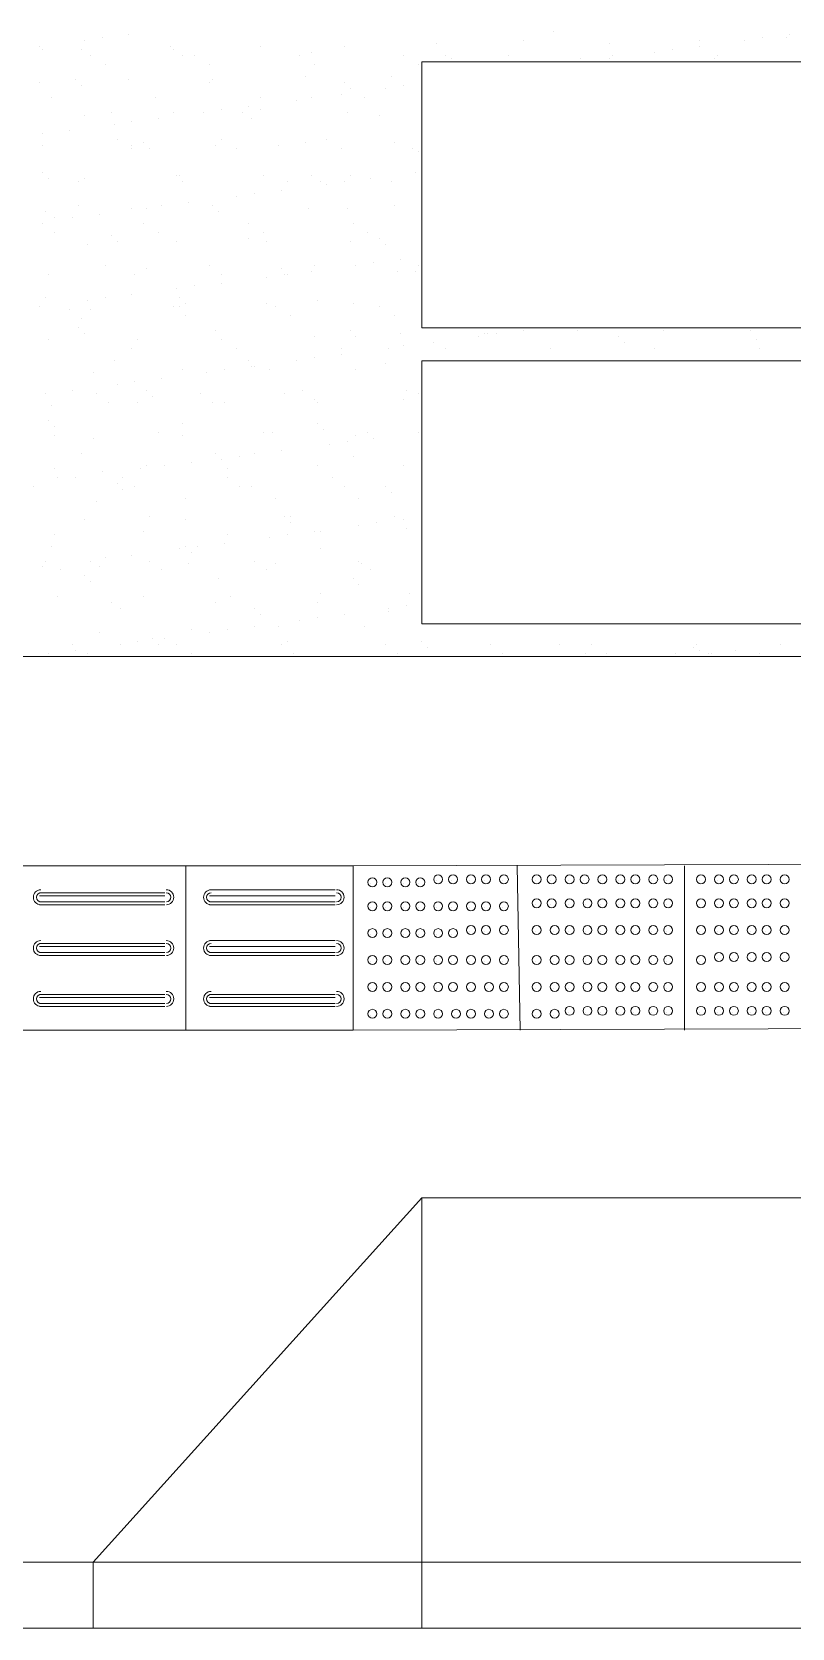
# Model space of a CAD drawing. Header units: millimetres. Extents: x 21 to 236, y 15 to 64.
# Drawn here: x 61.596 to 62.749, y 25.488 to 27.909 of the extents above; entities that cross this region are included whole.
import ezdxf

# ---------------------------------------------------------------- set-up
doc = ezdxf.new("R2010")
doc.units = ezdxf.units.MM
for name, color, linetype in [('PDF_Calçada', 210, 'Continuous'), ('PDF_Cota', 90, 'Continuous'), ('PDF_Sinalização', 1, 'Continuous')]:
    doc.layers.add(name, color=color, linetype=linetype)
doc.layers.add('PDF_Grama', color=7, linetype='Continuous', true_color=0x397200)

msp = doc.modelspace()

# ---------------------------------------------------------------- linework, layer by layer
at = {"layer": 'PDF_Calçada', "lineweight": 0}
for points in [[(62.1874, 26.1411), (61.6888, 25.5882), (61.6888, 25.4885)], [(62.1874, 25.4885), (62.1874, 26.1411), (66.1396, 26.1411), (66.1396, 25.4885)]]:
    msp.add_lwpolyline(points, dxfattribs=at)
at = {"layer": 'PDF_Cota', "lineweight": 0}
for points in [[(62.1874, 27.4601), (66.1396, 27.4601), (66.1396, 27.8634), (62.1874, 27.8634)], [(62.1874, 27.0113), (66.1396, 27.0113), (66.1396, 27.4102), (62.1874, 27.4102)]]:
    msp.add_lwpolyline(points, close=True, dxfattribs=at)
for points in [[(57.1972, 26.9615), (66.9554, 26.9615)], [(61.8701, 26.9615), (58.1037, 26.9615)], [(67.0823, 25.5882), (57.0793, 25.5882)], [(67.0823, 25.4885), (57.0793, 25.4885)]]:
    msp.add_lwpolyline(points, dxfattribs=at)
at = {"layer": 'PDF_Grama', "lineweight": 20}
for points in [[(62.3868, 27.9088), (62.3868, 27.9088)], [(61.6072, 27.8861), (61.6072, 27.8861)], [(61.6752, 27.8952), (61.6752, 27.8952)], [(61.7024, 27.8997), (61.7024, 27.8997)], [(61.7432, 27.9042), (61.7432, 27.9042)], [(61.8066, 27.8861), (61.8066, 27.8861)], [(61.9426, 27.8861), (61.9426, 27.8861)], [(62.0695, 27.8861), (62.0695, 27.8861)], [(62.21, 27.8906), (62.21, 27.8906)], [(62.3415, 27.8952), (62.3415, 27.8952)], [(62.4729, 27.8906), (62.4729, 27.8906)], [(62.6089, 27.8952), (62.6089, 27.8952)], [(62.6089, 27.8861), (62.6089, 27.8861)], [(62.6769, 27.8952), (62.6769, 27.8952)], [(62.704, 27.8997), (62.704, 27.8997)], [(62.7403, 27.8997), (62.7403, 27.8997)], [(62.7448, 27.9042), (62.7448, 27.9042)], [(61.6117, 27.8816), (61.6117, 27.8816)], [(61.6707, 27.8816), (61.6707, 27.8816)], [(61.6843, 27.8725), (61.6843, 27.8725)], [(61.7069, 27.8589), (61.7069, 27.8589)], [(61.8112, 27.8816), (61.8112, 27.8816)], [(61.8248, 27.8725), (61.8248, 27.8725)], [(61.8429, 27.8725), (61.8429, 27.8725)], [(61.8656, 27.8589), (61.8656, 27.8589)], [(62.0015, 27.8725), (62.0015, 27.8725)], [(62.0197, 27.877), (62.0197, 27.877)], [(62.0242, 27.8589), (62.0242, 27.8589)], [(62.1602, 27.8725), (62.1602, 27.8725)], [(62.1828, 27.8589), (62.1828, 27.8589)], [(62.2236, 27.8725), (62.2236, 27.8725)], [(62.2327, 27.868), (62.2327, 27.868)], [(62.3188, 27.8725), (62.3188, 27.8725)], [(62.4276, 27.868), (62.4276, 27.868)], [(62.4321, 27.8634), (62.4321, 27.8634)], [(62.4729, 27.868), (62.4729, 27.868)], [(62.4774, 27.8725), (62.4774, 27.8725)], [(62.5409, 27.877), (62.5409, 27.877)], [(62.5681, 27.8816), (62.5681, 27.8816)], [(62.6315, 27.868), (62.6315, 27.868)], [(62.6361, 27.8725), (62.6361, 27.8725)], [(61.6616, 27.8362), (61.6616, 27.8362)], [(61.7432, 27.8362), (61.7432, 27.8362)], [(61.8701, 27.8362), (61.8701, 27.8362)], [(62.0106, 27.8408), (62.0106, 27.8408)], [(62.142, 27.8408), (62.142, 27.8408)], [(61.6072, 27.8317), (61.6072, 27.8317)], [(61.6707, 27.8272), (61.6707, 27.8272)], [(61.8656, 27.8317), (61.8656, 27.8317)], [(62.065, 27.8136), (62.065, 27.8136)], [(62.0695, 27.8317), (62.0695, 27.8317)], [(62.0786, 27.8226), (62.0786, 27.8226)], [(62.133, 27.8226), (62.133, 27.8226)], [(62.1602, 27.8272), (62.1602, 27.8272)], [(61.6253, 27.809), (61.6253, 27.809)], [(61.716, 27.7864), (61.716, 27.7864)], [(61.784, 27.809), (61.784, 27.809)], [(61.8112, 27.7864), (61.8112, 27.7864)], [(61.8565, 27.7864), (61.8565, 27.7864)], [(61.8837, 27.7909), (61.8837, 27.7909)], [(61.9154, 27.7864), (61.9154, 27.7864)], [(61.9245, 27.7955), (61.9245, 27.7955)], [(61.9426, 27.809), (61.9426, 27.809)], [(61.9426, 27.7909), (61.9426, 27.7909)], [(61.997, 27.8045), (61.997, 27.8045)], [(62.0197, 27.809), (62.0197, 27.809)], [(62.074, 27.7864), (62.074, 27.7864)], [(62.1012, 27.809), (62.1012, 27.809)], [(61.6752, 27.7819), (61.6752, 27.7819)], [(61.7205, 27.7683), (61.7205, 27.7683)], [(61.7477, 27.7728), (61.7477, 27.7728)], [(61.7885, 27.7773), (61.7885, 27.7773)], [(61.929, 27.7773), (61.929, 27.7773)], [(62.1239, 27.7819), (62.1239, 27.7819)], [(61.6117, 27.7547), (61.6117, 27.7547)], [(61.6525, 27.7592), (61.6525, 27.7592)], [(61.725, 27.7456), (61.725, 27.7456)], [(61.7658, 27.7411), (61.7658, 27.7411)], [(61.8837, 27.7456), (61.8837, 27.7456)], [(62.0106, 27.7411), (62.0106, 27.7411)], [(62.0423, 27.7456), (62.0423, 27.7456)], [(62.1466, 27.7411), (62.1466, 27.7411)], [(61.6117, 27.7365), (61.6117, 27.7365)], [(61.7477, 27.7365), (61.7477, 27.7365)], [(61.7477, 27.732), (61.7477, 27.732)], [(61.7749, 27.732), (61.7749, 27.732)], [(61.8746, 27.7365), (61.8746, 27.7365)], [(61.9063, 27.732), (61.9063, 27.732)], [(61.9698, 27.7365), (61.9698, 27.7365)], [(62.065, 27.732), (62.065, 27.732)], [(62.1738, 27.732), (62.1738, 27.732)], [(62.1828, 27.7275), (62.1828, 27.7275)], [(61.6117, 27.6957), (61.6117, 27.6957)], [(61.8157, 27.6912), (61.8157, 27.6912)], [(61.8202, 27.6912), (61.8202, 27.6912)], [(61.9471, 27.6912), (61.9471, 27.6912)], [(62.0197, 27.6912), (62.0197, 27.6912)], [(62.0786, 27.6912), (62.0786, 27.6912)], [(62.1783, 27.6957), (62.1783, 27.6957)], [(61.6208, 27.6867), (61.6208, 27.6867)], [(61.6661, 27.6821), (61.6661, 27.6821)], [(61.6752, 27.6867), (61.6752, 27.6867)], [(61.8248, 27.6821), (61.8248, 27.6821)], [(61.9743, 27.6685), (61.9743, 27.6685)], [(61.9834, 27.6821), (61.9834, 27.6821)], [(62.0332, 27.6821), (62.0332, 27.6821)], [(62.0423, 27.6776), (62.0423, 27.6776)], [(62.0695, 27.6821), (62.0695, 27.6821)], [(62.1103, 27.6867), (62.1103, 27.6867)], [(62.142, 27.6821), (62.142, 27.6821)], [(61.6661, 27.6459), (61.6661, 27.6459)], [(61.7477, 27.6413), (61.7477, 27.6413)], [(61.7704, 27.6413), (61.7704, 27.6413)], [(61.793, 27.6459), (61.793, 27.6459)], [(61.8338, 27.6504), (61.8338, 27.6504)], [(61.8701, 27.6459), (61.8701, 27.6459)], [(61.9063, 27.6595), (61.9063, 27.6595)], [(61.9335, 27.664), (61.9335, 27.664)], [(62.0151, 27.6413), (62.0151, 27.6413)], [(62.074, 27.6413), (62.074, 27.6413)], [(62.1466, 27.6459), (62.1466, 27.6459)], [(61.6117, 27.6187), (61.6117, 27.6187)], [(61.6163, 27.6368), (61.6163, 27.6368)], [(61.6299, 27.6278), (61.6299, 27.6278)], [(61.6571, 27.6278), (61.6571, 27.6278)], [(61.6979, 27.6323), (61.6979, 27.6323)], [(61.7658, 27.6187), (61.7658, 27.6187)], [(61.8791, 27.6368), (61.8791, 27.6368)], [(61.8791, 27.6368), (61.8791, 27.6368)], [(61.9245, 27.6187), (61.9245, 27.6187)], [(62.0831, 27.6187), (62.0831, 27.6187)], [(61.6299, 27.6051), (61.6299, 27.6051)], [(61.716, 27.6006), (61.716, 27.6006)], [(61.725, 27.5915), (61.725, 27.5915)], [(61.7885, 27.6051), (61.7885, 27.6051)], [(61.8157, 27.5915), (61.8157, 27.5915)], [(61.9245, 27.596), (61.9245, 27.596)], [(61.9471, 27.6051), (61.9471, 27.6051)], [(61.9517, 27.5915), (61.9517, 27.5915)], [(62.0786, 27.5915), (62.0786, 27.5915)], [(62.1058, 27.6051), (62.1058, 27.6051)], [(62.1239, 27.596), (62.1239, 27.596)], [(61.6797, 27.587), (61.6797, 27.587)], [(62.133, 27.587), (62.133, 27.587)], [(61.7069, 27.5552), (61.7069, 27.5552)], [(61.7704, 27.5507), (61.7704, 27.5507)], [(61.8656, 27.5552), (61.8656, 27.5552)], [(61.9743, 27.5507), (61.9743, 27.5507)], [(62.0197, 27.5462), (62.0197, 27.5462)], [(62.0197, 27.5462), (62.0197, 27.5462)], [(62.0242, 27.5552), (62.0242, 27.5552)], [(62.0876, 27.5552), (62.0876, 27.5552)], [(62.1148, 27.5598), (62.1148, 27.5598)], [(62.1511, 27.5462), (62.1511, 27.5462)], [(62.1556, 27.5643), (62.1556, 27.5643)], [(62.1783, 27.5462), (62.1783, 27.5462)], [(62.1828, 27.5552), (62.1828, 27.5552)], [(61.6208, 27.5416), (61.6208, 27.5416)], [(61.7522, 27.5416), (61.7522, 27.5416)], [(61.8157, 27.519), (61.8157, 27.519)], [(61.8429, 27.5235), (61.8429, 27.5235)], [(61.8837, 27.5416), (61.8837, 27.5416)], [(61.8837, 27.528), (61.8837, 27.528)], [(61.9517, 27.5371), (61.9517, 27.5371)], [(61.9789, 27.5416), (61.9789, 27.5416)], [(61.9834, 27.5416), (61.9834, 27.5416)], [(61.6163, 27.5054), (61.6163, 27.5054)], [(61.6797, 27.5008), (61.6797, 27.5008)], [(61.7069, 27.5054), (61.7069, 27.5054)], [(61.7477, 27.5099), (61.7477, 27.5099)], [(61.8202, 27.5054), (61.8202, 27.5054)], [(61.8293, 27.4963), (61.8293, 27.4963)], [(61.9517, 27.4963), (61.9517, 27.4963)], [(62.0287, 27.5008), (62.0287, 27.5008)], [(62.0831, 27.4963), (62.0831, 27.4963)], [(61.6072, 27.4918), (61.6072, 27.4918)], [(61.6525, 27.4872), (61.6525, 27.4872)], [(61.6707, 27.4737), (61.6707, 27.4737)], [(61.6843, 27.4872), (61.6843, 27.4872)], [(61.8112, 27.4918), (61.8112, 27.4918)], [(61.8202, 27.4918), (61.8202, 27.4918)], [(61.8293, 27.4782), (61.8293, 27.4782)], [(61.9653, 27.4918), (61.9653, 27.4918)], [(61.9879, 27.4782), (61.9879, 27.4782)], [(62.1239, 27.4918), (62.1239, 27.4918)], [(62.1466, 27.4782), (62.1466, 27.4782)], [(61.6661, 27.4601), (61.6661, 27.4601)], [(61.6752, 27.451), (61.6752, 27.451)], [(61.8746, 27.4555), (61.8746, 27.4555)], [(62.0242, 27.4465), (62.0242, 27.4465)], [(62.0786, 27.4555), (62.0786, 27.4555)], [(62.0876, 27.4465), (62.0876, 27.4465)], [(62.1556, 27.451), (62.1556, 27.451)], [(62.2735, 27.4465), (62.2735, 27.4465)], [(62.2825, 27.451), (62.2825, 27.451)], [(62.2871, 27.451), (62.2871, 27.451)], [(62.3007, 27.451), (62.3007, 27.451)], [(62.3415, 27.4555), (62.3415, 27.4555)], [(62.423, 27.4555), (62.423, 27.4555)], [(62.4865, 27.4465), (62.4865, 27.4465)], [(62.5545, 27.4555), (62.5545, 27.4555)], [(62.6859, 27.4555), (62.6859, 27.4555)], [(61.6208, 27.4419), (61.6208, 27.4419)], [(61.7477, 27.4283), (61.7477, 27.4283)], [(61.7568, 27.4419), (61.7568, 27.4419)], [(61.8837, 27.4419), (61.8837, 27.4419)], [(61.9063, 27.4283), (61.9063, 27.4283)], [(62.065, 27.4283), (62.065, 27.4283)], [(62.1375, 27.4283), (62.1375, 27.4283)], [(62.1602, 27.4329), (62.1602, 27.4329)], [(62.2055, 27.4374), (62.2055, 27.4374)], [(62.2236, 27.4283), (62.2236, 27.4283)], [(62.3822, 27.4283), (62.3822, 27.4283)], [(62.4956, 27.4374), (62.4956, 27.4374)], [(62.5409, 27.4283), (62.5409, 27.4283)], [(62.695, 27.4419), (62.695, 27.4419)], [(62.6995, 27.4283), (62.6995, 27.4283)], [(61.7205, 27.4102), (61.7205, 27.4102)], [(61.9245, 27.4102), (61.9245, 27.4102)], [(61.929, 27.4011), (61.929, 27.4011)], [(61.9335, 27.4011), (61.9335, 27.4011)], [(61.997, 27.4102), (61.997, 27.4102)], [(62.0242, 27.4147), (62.0242, 27.4147)], [(62.065, 27.4193), (62.065, 27.4193)], [(62.133, 27.4057), (62.133, 27.4057)], [(61.6888, 27.3921), (61.6888, 27.3921)], [(61.725, 27.3739), (61.725, 27.3739)], [(61.7522, 27.3785), (61.7522, 27.3785)], [(61.793, 27.383), (61.793, 27.383)], [(61.8248, 27.3966), (61.8248, 27.3966)], [(61.861, 27.3921), (61.861, 27.3921)], [(61.8882, 27.3966), (61.8882, 27.3966)], [(61.9562, 27.3966), (61.9562, 27.3966)], [(62.0876, 27.3966), (62.0876, 27.3966)], [(61.6163, 27.3603), (61.6163, 27.3603)], [(61.6571, 27.3649), (61.6571, 27.3649)], [(61.6933, 27.3603), (61.6933, 27.3603)], [(61.7704, 27.3649), (61.7704, 27.3649)], [(61.7794, 27.3558), (61.7794, 27.3558)], [(61.852, 27.3603), (61.852, 27.3603)], [(61.9789, 27.3603), (61.9789, 27.3603)], [(62.0061, 27.3649), (62.0061, 27.3649)], [(62.0242, 27.3513), (62.0242, 27.3513)], [(62.1602, 27.3513), (62.1602, 27.3513)], [(62.1647, 27.3649), (62.1647, 27.3649)], [(62.1828, 27.3603), (62.1828, 27.3603)], [(61.6253, 27.3422), (61.6253, 27.3422)], [(61.7114, 27.3467), (61.7114, 27.3467)], [(61.7568, 27.3467), (61.7568, 27.3467)], [(61.8701, 27.3467), (61.8701, 27.3467)], [(61.8882, 27.3467), (61.8882, 27.3467)], [(62.0287, 27.3467), (62.0287, 27.3467)], [(61.6208, 27.3195), (61.6208, 27.3195)], [(61.6299, 27.3105), (61.6299, 27.3105)], [(61.7885, 27.3014), (61.7885, 27.3014)], [(61.8248, 27.315), (61.8248, 27.315)], [(61.9471, 27.3014), (61.9471, 27.3014)], [(61.9607, 27.3014), (61.9607, 27.3014)], [(62.0287, 27.315), (62.0287, 27.315)], [(62.0378, 27.306), (62.0378, 27.306)], [(62.1058, 27.3014), (62.1058, 27.3014)], [(62.1828, 27.3014), (62.1828, 27.3014)], [(61.6299, 27.2969), (61.6299, 27.2969)], [(61.6888, 27.2924), (61.6888, 27.2924)], [(61.8248, 27.2969), (61.8248, 27.2969)], [(62.0468, 27.2833), (62.0468, 27.2833)], [(62.074, 27.2878), (62.074, 27.2878)], [(62.0876, 27.2969), (62.0876, 27.2969)], [(62.1148, 27.2924), (62.1148, 27.2924)], [(61.6707, 27.2697), (61.6707, 27.2697)], [(61.8384, 27.2561), (61.8384, 27.2561)], [(61.8746, 27.2697), (61.8746, 27.2697)], [(61.8837, 27.2606), (61.8837, 27.2606)], [(61.9109, 27.2652), (61.9109, 27.2652)], [(61.9335, 27.2697), (61.9335, 27.2697)], [(61.9743, 27.2742), (61.9743, 27.2742)], [(62.0831, 27.2652), (62.0831, 27.2652)], [(61.6299, 27.247), (61.6299, 27.247)], [(61.6344, 27.2334), (61.6344, 27.2334)], [(61.6616, 27.2334), (61.6616, 27.2334)], [(61.7024, 27.2425), (61.7024, 27.2425)], [(61.7341, 27.2334), (61.7341, 27.2334)], [(61.7613, 27.247), (61.7613, 27.247)], [(61.7704, 27.2516), (61.7704, 27.2516)], [(61.7976, 27.2516), (61.7976, 27.2516)], [(61.8927, 27.247), (61.8927, 27.247)], [(61.8927, 27.2334), (61.8927, 27.2334)], [(62.0287, 27.2516), (62.0287, 27.2516)], [(62.0514, 27.2334), (62.0514, 27.2334)], [(62.1602, 27.2516), (62.1602, 27.2516)], [(61.5981, 27.2198), (61.5981, 27.2198)], [(61.725, 27.2244), (61.725, 27.2244)], [(61.7341, 27.2153), (61.7341, 27.2153)], [(61.7522, 27.2198), (61.7522, 27.2198)], [(61.9109, 27.2198), (61.9109, 27.2198)], [(61.929, 27.2198), (61.929, 27.2198)], [(62.0695, 27.2198), (62.0695, 27.2198)], [(62.133, 27.2198), (62.133, 27.2198)], [(62.142, 27.2108), (62.142, 27.2108)], [(61.6933, 27.1972), (61.6933, 27.1972)], [(61.8293, 27.2017), (61.8293, 27.2017)], [(61.9653, 27.2017), (61.9653, 27.2017)], [(62.0922, 27.2017), (62.0922, 27.2017)], [(61.6752, 27.17), (61.6752, 27.17)], [(61.7749, 27.1745), (61.7749, 27.1745)], [(61.8293, 27.17), (61.8293, 27.17)], [(61.9789, 27.1745), (61.9789, 27.1745)], [(61.9879, 27.1745), (61.9879, 27.1745)], [(61.9879, 27.1654), (61.9879, 27.1654)], [(62.0922, 27.1609), (62.0922, 27.1609)], [(62.1194, 27.1654), (62.1194, 27.1654)], [(62.1466, 27.1745), (62.1466, 27.1745)], [(62.1602, 27.17), (62.1602, 27.17)], [(62.1647, 27.1564), (62.1647, 27.1564)], [(62.1874, 27.17), (62.1874, 27.17)], [(61.6299, 27.1473), (61.6299, 27.1473)], [(61.7658, 27.1519), (61.7658, 27.1519)], [(61.8882, 27.1337), (61.8882, 27.1337)], [(61.8927, 27.1473), (61.8927, 27.1473)], [(61.9562, 27.1428), (61.9562, 27.1428)], [(61.9834, 27.1473), (61.9834, 27.1473)], [(62.0242, 27.1519), (62.0242, 27.1519)], [(62.0332, 27.1519), (62.0332, 27.1519)], [(61.6253, 27.1292), (61.6253, 27.1292)], [(61.7069, 27.1111), (61.7069, 27.1111)], [(61.7477, 27.1156), (61.7477, 27.1156)], [(61.8202, 27.1247), (61.8202, 27.1247)], [(61.8293, 27.1292), (61.8293, 27.1292)], [(61.8384, 27.1201), (61.8384, 27.1201)], [(61.8474, 27.1292), (61.8474, 27.1292)], [(62.0332, 27.1247), (62.0332, 27.1247)], [(61.6117, 27.0975), (61.6117, 27.0975)], [(61.6163, 27.1065), (61.6163, 27.1065)], [(61.6389, 27.0929), (61.6389, 27.0929)], [(61.6752, 27.0839), (61.6752, 27.0839)], [(61.6843, 27.1065), (61.6843, 27.1065)], [(61.6979, 27.0975), (61.6979, 27.0975)], [(61.7749, 27.1065), (61.7749, 27.1065)], [(61.793, 27.0929), (61.793, 27.0929)], [(61.8338, 27.102), (61.8338, 27.102)], [(61.9335, 27.1065), (61.9335, 27.1065)], [(61.9517, 27.0929), (61.9517, 27.0929)], [(61.9653, 27.102), (61.9653, 27.102)], [(62.0922, 27.1065), (62.0922, 27.1065)], [(62.0967, 27.102), (62.0967, 27.102)], [(62.1103, 27.0929), (62.1103, 27.0929)], [(61.6843, 27.0748), (61.6843, 27.0748)], [(61.8791, 27.0793), (61.8791, 27.0793)], [(62.0831, 27.0793), (62.0831, 27.0793)], [(62.0922, 27.0703), (62.0922, 27.0703)], [(61.6344, 27.0521), (61.6344, 27.0521)], [(61.716, 27.0431), (61.716, 27.0431)], [(61.7658, 27.0521), (61.7658, 27.0521)], [(61.8746, 27.0431), (61.8746, 27.0431)], [(61.8973, 27.0521), (61.8973, 27.0521)], [(62.0287, 27.0431), (62.0287, 27.0431)], [(62.0332, 27.0567), (62.0332, 27.0567)], [(62.1647, 27.0385), (62.1647, 27.0385)], [(62.1692, 27.0567), (62.1692, 27.0567)], [(61.7296, 27.034), (61.7296, 27.034)], [(61.9335, 27.034), (61.9335, 27.034)], [(61.9426, 27.0249), (61.9426, 27.0249)], [(62.0015, 27.0159), (62.0015, 27.0159)], [(62.0287, 27.0204), (62.0287, 27.0204)], [(62.0695, 27.0249), (62.0695, 27.0249)], [(62.1375, 27.034), (62.1375, 27.034)], [(62.1375, 27.0295), (62.1375, 27.0295)], [(62.2372, 27.0113), (62.2372, 27.0113)], [(62.5001, 27.0113), (62.5001, 27.0113)], [(61.6979, 26.9977), (61.6979, 26.9977)], [(61.7794, 26.9887), (61.7794, 26.9887)], [(61.7976, 26.9887), (61.7976, 26.9887)], [(61.8384, 27.0023), (61.8384, 27.0023)], [(61.8656, 26.9977), (61.8656, 26.9977)], [(61.8927, 27.0023), (61.8927, 27.0023)], [(61.9335, 27.0068), (61.9335, 27.0068)], [(61.9698, 27.0068), (61.9698, 27.0068)], [(62.1012, 27.0068), (62.1012, 27.0068)], [(61.6208, 26.966), (61.6208, 26.966)], [(61.6571, 26.9796), (61.6571, 26.9796)], [(61.6616, 26.9706), (61.6616, 26.9706)], [(61.6797, 26.966), (61.6797, 26.966)], [(61.7296, 26.9796), (61.7296, 26.9796)], [(61.7568, 26.9842), (61.7568, 26.9842)], [(61.7885, 26.9796), (61.7885, 26.9796)], [(61.8157, 26.9796), (61.8157, 26.9796)], [(61.8384, 26.966), (61.8384, 26.966)], [(61.9743, 26.9796), (61.9743, 26.9796)], [(61.9834, 26.9842), (61.9834, 26.9842)], [(61.9925, 26.966), (61.9925, 26.966)], [(62.133, 26.9796), (62.133, 26.9796)], [(62.1511, 26.966), (62.1511, 26.966)], [(62.1874, 26.9842), (62.1874, 26.9842)], [(62.1964, 26.9751), (62.1964, 26.9751)], [(62.2916, 26.9796), (62.2916, 26.9796)], [(62.3097, 26.966), (62.3097, 26.966)], [(62.3958, 26.9796), (62.3958, 26.9796)], [(62.4366, 26.966), (62.4366, 26.966)], [(62.4457, 26.9796), (62.4457, 26.9796)], [(62.4684, 26.966), (62.4684, 26.966)], [(62.5726, 26.966), (62.5726, 26.966)], [(62.5998, 26.9751), (62.5998, 26.9751)], [(62.6043, 26.9796), (62.6043, 26.9796)], [(62.6089, 26.9706), (62.6089, 26.9706)], [(62.6225, 26.966), (62.6225, 26.966)], [(62.627, 26.966), (62.627, 26.966)], [(62.6633, 26.9706), (62.6633, 26.9706)], [(62.6995, 26.966), (62.6995, 26.966)], [(62.7312, 26.9796), (62.7312, 26.9796)], [(62.5953, 26.9615), (62.5953, 26.9615)]]:
    msp.add_lwpolyline(points, dxfattribs=at)
at = {"layer": 'PDF_Sinalização', "lineweight": 9}
msp.add_lwpolyline([(66.3345, 26.6578), (62.0831, 26.6442), (62.0831, 26.3949), (66.3345, 26.4085)], close=True, dxfattribs=at)
at = {"layer": 'PDF_Sinalização', "color": 2, "lineweight": 0}
for points in [[(62.0831, 26.6442), (57.0793, 26.6442), (57.0793, 26.3949), (62.0831, 26.3949)], [(61.8293, 26.6442), (61.8293, 26.3949)], [(61.7976, 26.5898), (61.6072, 26.5898)], [(62.0559, 26.5898), (61.8656, 26.5898)], [(61.7976, 26.5128), (61.6072, 26.5128)], [(62.0559, 26.5128), (61.8656, 26.5128)], [(61.7976, 26.4357), (61.6072, 26.4357)], [(62.0559, 26.4357), (61.8656, 26.4357)]]:
    msp.add_lwpolyline(points, dxfattribs=at)
at = {"layer": 'PDF_Sinalização', "lineweight": 9}
for points in [[(62.3369, 26.3949), (62.3324, 26.6442)], [(62.5862, 26.3949), (62.5862, 26.6442)], [(62.1103, 26.617), (62.1103, 26.617)], [(62.133, 26.617), (62.133, 26.617)], [(62.1602, 26.617), (62.1602, 26.617)], [(62.1828, 26.617), (62.1828, 26.617)], [(62.21, 26.6216), (62.21, 26.6216)], [(62.2327, 26.6216), (62.2327, 26.6216)], [(62.2599, 26.6216), (62.2599, 26.6216)], [(62.2825, 26.6216), (62.2825, 26.6216)], [(62.3097, 26.6216), (62.3097, 26.6216)], [(62.3596, 26.6216), (62.3596, 26.6216)], [(62.3822, 26.6216), (62.3822, 26.6216)], [(62.4094, 26.6216), (62.4094, 26.6216)], [(62.4321, 26.6216), (62.4321, 26.6216)], [(62.4593, 26.6216), (62.4593, 26.6216)], [(62.4865, 26.6216), (62.4865, 26.6216)], [(62.5092, 26.6216), (62.5092, 26.6216)], [(62.5363, 26.6216), (62.5363, 26.6216)], [(62.559, 26.6216), (62.559, 26.6216)], [(62.6089, 26.6216), (62.6089, 26.6216)], [(62.6361, 26.6216), (62.6361, 26.6216)], [(62.6587, 26.6216), (62.6587, 26.6216)], [(62.6859, 26.6216), (62.6859, 26.6216)], [(62.7086, 26.6216), (62.7086, 26.6216)], [(62.7358, 26.6216), (62.7358, 26.6216)], [(62.1103, 26.5808), (62.1103, 26.5808)], [(62.133, 26.5808), (62.133, 26.5808)], [(62.1602, 26.5808), (62.1602, 26.5808)], [(62.1828, 26.5808), (62.1828, 26.5808)], [(62.21, 26.5808), (62.21, 26.5808)], [(62.2327, 26.5808), (62.2327, 26.5808)], [(62.2599, 26.5808), (62.2599, 26.5808)], [(62.2825, 26.5808), (62.2825, 26.5808)], [(62.3097, 26.5808), (62.3097, 26.5808)], [(62.3596, 26.5853), (62.3596, 26.5853)], [(62.3822, 26.5853), (62.3822, 26.5853)], [(62.4094, 26.5853), (62.4094, 26.5853)], [(62.4366, 26.5853), (62.4366, 26.5853)], [(62.4593, 26.5853), (62.4593, 26.5853)], [(62.4865, 26.5853), (62.4865, 26.5853)], [(62.5092, 26.5853), (62.5092, 26.5853)], [(62.5363, 26.5853), (62.5363, 26.5853)], [(62.559, 26.5853), (62.559, 26.5853)], [(62.6089, 26.5853), (62.6089, 26.5853)], [(62.6361, 26.5853), (62.6361, 26.5853)], [(62.6587, 26.5853), (62.6587, 26.5853)], [(62.6859, 26.5853), (62.6859, 26.5853)], [(62.7086, 26.5853), (62.7086, 26.5853)], [(62.7358, 26.5853), (62.7358, 26.5853)], [(62.1103, 26.54), (62.1103, 26.54)], [(62.133, 26.54), (62.133, 26.54)], [(62.1602, 26.54), (62.1602, 26.54)], [(62.1828, 26.54), (62.1828, 26.54)], [(62.21, 26.54), (62.21, 26.54)], [(62.2327, 26.54), (62.2327, 26.54)], [(62.2599, 26.5445), (62.2599, 26.5445)], [(62.2825, 26.5445), (62.2825, 26.5445)], [(62.3097, 26.5445), (62.3097, 26.5445)], [(62.3596, 26.5445), (62.3596, 26.5445)], [(62.3868, 26.5445), (62.3868, 26.5445)], [(62.4094, 26.5445), (62.4094, 26.5445)], [(62.4366, 26.5445), (62.4366, 26.5445)], [(62.4593, 26.5445), (62.4593, 26.5445)], [(62.4865, 26.5445), (62.4865, 26.5445)], [(62.5092, 26.5445), (62.5092, 26.5445)], [(62.5363, 26.5445), (62.5363, 26.5445)], [(62.559, 26.5445), (62.559, 26.5445)], [(62.6089, 26.5445), (62.6089, 26.5445)], [(62.6361, 26.5445), (62.6361, 26.5445)], [(62.6587, 26.5445), (62.6587, 26.5445)], [(62.6859, 26.5445), (62.6859, 26.5445)], [(62.7086, 26.5445), (62.7086, 26.5445)], [(62.7358, 26.5445), (62.7358, 26.5445)], [(62.6361, 26.5037), (62.6361, 26.5037)], [(62.6587, 26.5037), (62.6587, 26.5037)], [(62.6859, 26.5037), (62.6859, 26.5037)], [(62.7086, 26.5037), (62.7086, 26.5037)], [(62.7358, 26.5037), (62.7358, 26.5037)], [(62.1103, 26.4992), (62.1103, 26.4992)], [(62.133, 26.4992), (62.133, 26.4992)], [(62.1602, 26.4992), (62.1602, 26.4992)], [(62.1828, 26.4992), (62.1828, 26.4992)], [(62.21, 26.4992), (62.21, 26.4992)], [(62.2327, 26.4992), (62.2327, 26.4992)], [(62.2599, 26.4992), (62.2599, 26.4992)], [(62.2825, 26.4992), (62.2825, 26.4992)], [(62.3097, 26.4992), (62.3097, 26.4992)], [(62.3596, 26.4992), (62.3596, 26.4992)], [(62.3868, 26.4992), (62.3868, 26.4992)], [(62.4094, 26.4992), (62.4094, 26.4992)], [(62.4366, 26.4992), (62.4366, 26.4992)], [(62.4593, 26.4992), (62.4593, 26.4992)], [(62.4865, 26.4992), (62.4865, 26.4992)], [(62.5092, 26.4992), (62.5092, 26.4992)], [(62.5363, 26.4992), (62.5363, 26.4992)], [(62.559, 26.4992), (62.559, 26.4992)], [(62.6089, 26.4992), (62.6089, 26.4992)], [(62.1103, 26.4584), (62.1103, 26.4584)], [(62.133, 26.4584), (62.133, 26.4584)], [(62.1602, 26.4584), (62.1602, 26.4584)], [(62.1828, 26.4584), (62.1828, 26.4584)], [(62.21, 26.4584), (62.21, 26.4584)], [(62.2327, 26.4584), (62.2327, 26.4584)], [(62.2599, 26.4584), (62.2599, 26.4584)], [(62.2871, 26.4584), (62.2871, 26.4584)], [(62.3097, 26.4584), (62.3097, 26.4584)], [(62.3596, 26.4584), (62.3596, 26.4584)], [(62.3868, 26.4584), (62.3868, 26.4584)], [(62.4094, 26.4584), (62.4094, 26.4584)], [(62.4366, 26.4584), (62.4366, 26.4584)], [(62.4593, 26.4584), (62.4593, 26.4584)], [(62.4865, 26.4584), (62.4865, 26.4584)], [(62.5092, 26.4584), (62.5092, 26.4584)], [(62.5363, 26.4584), (62.5363, 26.4584)], [(62.559, 26.4584), (62.559, 26.4584)], [(62.6089, 26.4584), (62.6089, 26.4584)], [(62.6361, 26.4584), (62.6361, 26.4584)], [(62.6587, 26.4584), (62.6587, 26.4584)], [(62.6859, 26.4584), (62.6859, 26.4584)], [(62.7086, 26.4584), (62.7086, 26.4584)], [(62.7358, 26.4584), (62.7358, 26.4584)], [(62.1103, 26.4176), (62.1103, 26.4176)], [(62.133, 26.4176), (62.133, 26.4176)], [(62.1602, 26.4176), (62.1602, 26.4176)], [(62.1828, 26.4176), (62.1828, 26.4176)], [(62.21, 26.4176), (62.21, 26.4176)], [(62.2372, 26.4176), (62.2372, 26.4176)], [(62.2599, 26.4176), (62.2599, 26.4176)], [(62.2871, 26.4176), (62.2871, 26.4176)], [(62.3097, 26.4176), (62.3097, 26.4176)], [(62.3596, 26.4176), (62.3596, 26.4176)], [(62.3868, 26.4176), (62.3868, 26.4176)], [(62.4094, 26.4221), (62.4094, 26.4221)], [(62.4366, 26.4221), (62.4366, 26.4221)], [(62.4593, 26.4221), (62.4593, 26.4221)], [(62.4865, 26.4221), (62.4865, 26.4221)], [(62.5092, 26.4221), (62.5092, 26.4221)], [(62.5363, 26.4221), (62.5363, 26.4221)], [(62.559, 26.4221), (62.559, 26.4221)], [(62.6089, 26.4221), (62.6089, 26.4221)], [(62.6361, 26.4221), (62.6361, 26.4221)], [(62.6587, 26.4221), (62.6587, 26.4221)], [(62.6859, 26.4221), (62.6859, 26.4221)], [(62.7086, 26.4221), (62.7086, 26.4221)], [(62.7358, 26.4221), (62.7358, 26.4221)]]:
    msp.add_lwpolyline(points, dxfattribs=at)
at = {"layer": 'PDF_Sinalização', "color": 2, "lineweight": 0}
for points in [[(61.6094, 26.608, 0.999999), (61.6095, 26.5853, -0.999999)], [(61.7999, 26.5853, 0.999999), (61.7998, 26.608, -0.999999)], [(61.7999, 26.5898, 0.999999), (61.7998, 26.6034, -0.999999)], [(61.8678, 26.608, 0.999999), (61.8679, 26.5853, -0.999999)], [(62.0582, 26.5853, 0.999999), (62.0581, 26.608, -0.999999)], [(62.0582, 26.5898, 0.999999), (62.0582, 26.6034, -0.999999)], [(61.6094, 26.5309, 0.999999), (61.6095, 26.5082, -0.999999)], [(61.7999, 26.5082, 0.999999), (61.7998, 26.5309, -0.999999)], [(61.8678, 26.5309, 0.999999), (61.8679, 26.5082, -0.999999)], [(62.0582, 26.5082, 0.999999), (62.0581, 26.5309, -0.999999)], [(61.7999, 26.5128, 0.999999), (61.7998, 26.5264, -0.999999)], [(62.0582, 26.5128, 0.999999), (62.0582, 26.5264, -0.999999)], [(61.6094, 26.4539, 0.999999), (61.6095, 26.4312, -0.999999)], [(61.7999, 26.4312, 0.999999), (61.7998, 26.4539, -0.999999)], [(61.7999, 26.4357, 0.999999), (61.7998, 26.4493, -0.999999)], [(61.8678, 26.4539, 0.999999), (61.8679, 26.4312, -0.999999)], [(62.0582, 26.4312, 0.999999), (62.0581, 26.4539, -0.999999)], [(62.0582, 26.4357, 0.999999), (62.0582, 26.4493, -0.999999)]]:
    msp.add_lwpolyline(points, format="xyb", close=True, dxfattribs=at)
for points in [[(61.6072, 26.6034), (61.7976, 26.6034)], [(61.8656, 26.608), (62.0559, 26.608)], [(61.7976, 26.5989), (61.6072, 26.5989)], [(61.7976, 26.5853), (61.6072, 26.5853)], [(62.0559, 26.5989), (61.8656, 26.5989)], [(62.0559, 26.5853), (61.8656, 26.5853)], [(61.8656, 26.5309), (62.0559, 26.5309)], [(61.6072, 26.5264), (61.7976, 26.5264)], [(61.7976, 26.5218), (61.6072, 26.5218)], [(61.7976, 26.5082), (61.6072, 26.5082)], [(62.0559, 26.5218), (61.8656, 26.5218)], [(62.0559, 26.5082), (61.8656, 26.5082)], [(61.6072, 26.4493), (61.7976, 26.4493)], [(61.7976, 26.4448), (61.6072, 26.4448)], [(61.7976, 26.4312), (61.6072, 26.4312)], [(61.8656, 26.4493), (62.0559, 26.4493)], [(62.0559, 26.4448), (61.8656, 26.4448)], [(62.0559, 26.4312), (61.8656, 26.4312)]]:
    msp.add_lwpolyline(points, close=True, dxfattribs=at)
at = {"layer": 'PDF_Sinalização', "lineweight": 9}
for centre in [(62.1126, 26.6193), (62.1352, 26.6193), (62.1624, 26.6193), (62.1851, 26.6193), (62.2123, 26.6238), (62.2349, 26.6238), (62.2621, 26.6238), (62.2848, 26.6238), (62.312, 26.6238), (62.3618, 26.6238), (62.3845, 26.6238), (62.4117, 26.6238), (62.4344, 26.6238), (62.4616, 26.6238), (62.4888, 26.6238), (62.5114, 26.6238), (62.5386, 26.6238), (62.5613, 26.6238), (62.6111, 26.6238), (62.6383, 26.6238), (62.661, 26.6238), (62.6882, 26.6238), (62.7108, 26.6238), (62.738, 26.6238), (62.1126, 26.583), (62.1352, 26.583), (62.1624, 26.583), (62.1851, 26.583), (62.2123, 26.583), (62.2349, 26.583), (62.2621, 26.583), (62.2848, 26.583), (62.312, 26.583), (62.3618, 26.5876), (62.3845, 26.5876), (62.4117, 26.5876), (62.4389, 26.5876), (62.4616, 26.5876), (62.4888, 26.5876), (62.5114, 26.5876), (62.5386, 26.5876), (62.5613, 26.5876), (62.6111, 26.5876), (62.6383, 26.5876), (62.661, 26.5876), (62.6882, 26.5876), (62.7108, 26.5876), (62.738, 26.5876), (62.2621, 26.5468), (62.2848, 26.5468), (62.312, 26.5468), (62.3618, 26.5468), (62.389, 26.5468), (62.4117, 26.5468), (62.4389, 26.5468), (62.4616, 26.5468), (62.4888, 26.5468), (62.5114, 26.5468), (62.5386, 26.5468), (62.5613, 26.5468), (62.6111, 26.5468), (62.6383, 26.5468), (62.661, 26.5468), (62.6882, 26.5468), (62.7108, 26.5468), (62.738, 26.5468), (62.1126, 26.5422), (62.1352, 26.5422), (62.1624, 26.5422), (62.1851, 26.5422), (62.2123, 26.5422), (62.2349, 26.5422), (62.1126, 26.5015), (62.1352, 26.5015), (62.1624, 26.5015), (62.1851, 26.5015), (62.2123, 26.5015), (62.2349, 26.5015), (62.2621, 26.5015), (62.2848, 26.5015), (62.312, 26.5015), (62.3618, 26.5015), (62.389, 26.5015), (62.4117, 26.5015), (62.4389, 26.5015), (62.4616, 26.5015), (62.4888, 26.5015), (62.5114, 26.5015), (62.5386, 26.5015), (62.5613, 26.5015), (62.6111, 26.5015), (62.6383, 26.506), (62.661, 26.506), (62.6882, 26.506), (62.7108, 26.506), (62.738, 26.506), (62.1126, 26.4607), (62.1352, 26.4607), (62.1624, 26.4607), (62.1851, 26.4607), (62.2123, 26.4607), (62.2349, 26.4607), (62.2621, 26.4607), (62.2893, 26.4607), (62.312, 26.4607), (62.3618, 26.4607), (62.389, 26.4607), (62.4117, 26.4607), (62.4389, 26.4607), (62.4616, 26.4607), (62.4888, 26.4607), (62.5114, 26.4607), (62.5386, 26.4607), (62.5613, 26.4607), (62.6111, 26.4607), (62.6383, 26.4607), (62.661, 26.4607), (62.6882, 26.4607), (62.7108, 26.4607), (62.738, 26.4607), (62.4117, 26.4244), (62.4389, 26.4244), (62.4616, 26.4244), (62.4888, 26.4244), (62.5114, 26.4244), (62.5386, 26.4244), (62.5613, 26.4244), (62.6111, 26.4244), (62.6383, 26.4244), (62.661, 26.4244), (62.6882, 26.4244), (62.7108, 26.4244), (62.738, 26.4244), (62.1126, 26.4199), (62.1352, 26.4199), (62.1624, 26.4199), (62.1851, 26.4199), (62.2123, 26.4199), (62.2395, 26.4199), (62.2621, 26.4199), (62.2893, 26.4199), (62.312, 26.4199), (62.3618, 26.4199), (62.389, 26.4199)]:
    msp.add_circle(centre, 0.0068, dxfattribs=at)
at = {"layer": 'PDF_Sinalização', "color": 2, "lineweight": 0}
for centre in [(61.6095, 26.5966), (61.8678, 26.5966), (61.6095, 26.5196), (61.8678, 26.5196), (61.6095, 26.4425), (61.8678, 26.4425)]:
    msp.add_arc(centre, 0.0068, 90.1869, 270.1867, dxfattribs=at)

doc.saveas('drawing.dxf')
